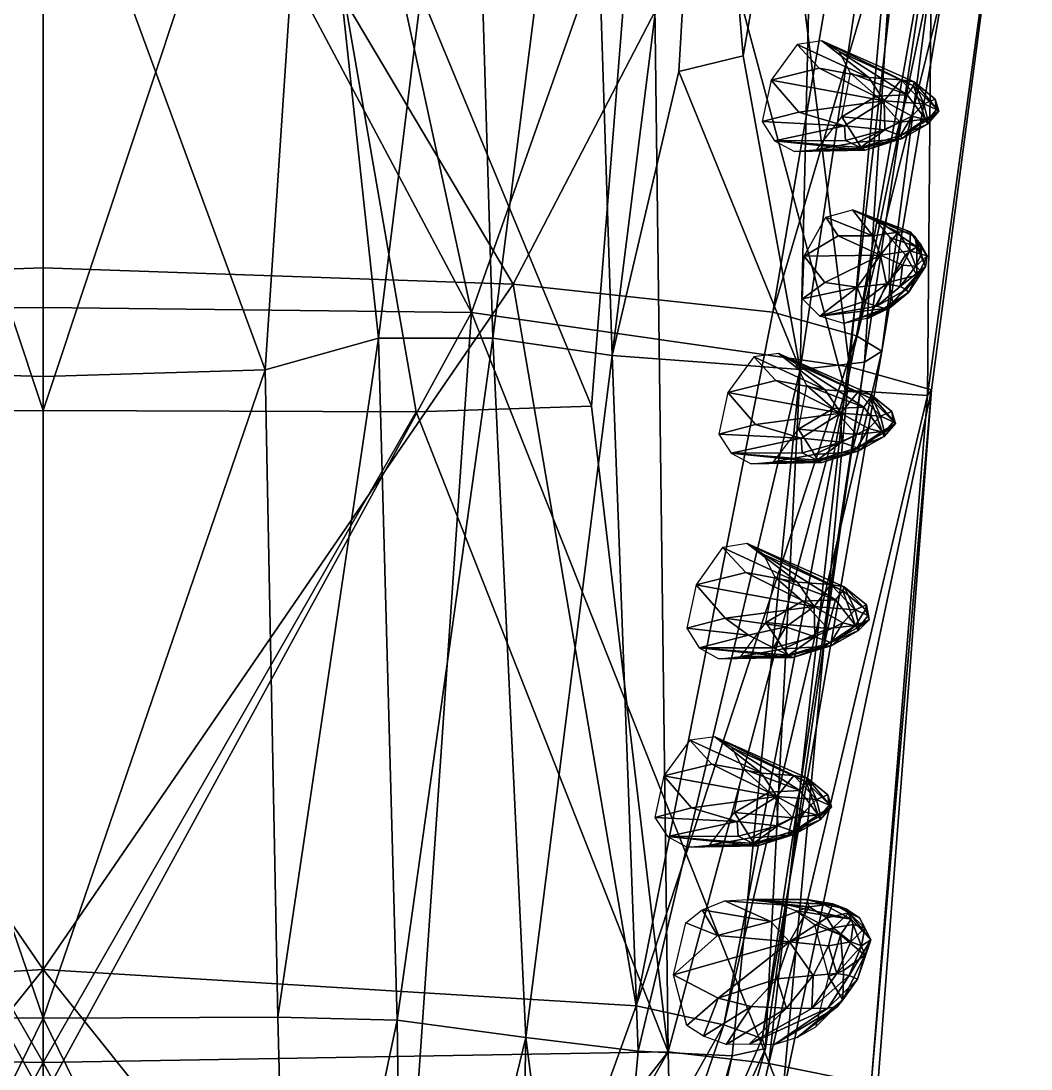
# Model space of a CAD drawing. Extents: x -0.72 to 0.72, y -1.47 to 3.21.
# Drawn here: x -0.0033 to 0.1465, y -1.2424 to -1.087 of the extents above; entities that cross this region are included whole.
import ezdxf

# ---------------------------------------------------------------- set-up
doc = ezdxf.new("R2010")
doc.units = 0
doc.layers.add('CROCODIL$LWO', color=1, linetype='CONTINUOUS')

msp = doc.modelspace()

# ---------------------------------------------------------------- linework, layer by layer
at = {"layer": 'CROCODIL$LWO'}
for points in [[(0, -1.00867, 0.25134), (-0.06968, -1.12602, 0.27139), (-0.12801, -1.01388, 0.2638)], [(0, -1.00867, 0.25134), (0, -1.12361, 0.27129), (-0.06968, -1.12602, 0.27139)], [(-0.06352, -1.13025, 0.44089), (0, -1.01075, 0.46043), (-0.0371, -1.00866, 0.45523)], [(0, -1.01075, 0.46043), (0.06352, -1.13025, 0.44089), (0.0371, -1.00866, 0.45523)], [(0.06968, -1.12602, 0.27139), (0, -1.00867, 0.25134), (0.12801, -1.01388, 0.2638)], [(0, -1.12361, 0.27129), (0, -1.00867, 0.25134), (0.06968, -1.12602, 0.27139)], [(0.0371, -1.00866, 0.45523), (0.06352, -1.13025, 0.44089), (0.10412, -1.01496, 0.42949)], [(0, -1.01075, 0.46043), (-0.06352, -1.13025, 0.44089), (0, -1.12948, 0.44866)], [(0.06352, -1.13025, 0.44089), (0, -1.01075, 0.46043), (0, -1.12948, 0.44866)], [(0.06968, -1.12602, 0.27139), (0.12801, -1.01388, 0.2638), (0.10816, -1.13019, 0.28354)], [(0.10816, -1.13019, 0.28354), (0.12801, -1.01388, 0.2638), (0.14101, -1.01899, 0.28316)], [(0.06352, -1.13025, 0.44089), (0.11954, -1.13827, 0.41637), (0.10412, -1.01496, 0.42949)], [(0.10412, -1.01496, 0.42949), (0.11954, -1.13827, 0.41637), (0.12991, -1.02143, 0.40855)], [(0.14101, -1.01899, 0.28316), (0.12057, -1.1337, 0.29907), (0.10816, -1.13019, 0.28354)], [(0.12057, -1.1337, 0.29907), (0.14101, -1.01899, 0.28316), (0.14344, -1.02324, 0.30431)], [(0.12991, -1.02143, 0.40855), (0.11954, -1.13827, 0.41637), (0.14646, -1.02959, 0.37266)], [(0.04974, -1.13403, 0.33354), (0.06336, -1.02364, 0.32912), (0.03953, -1.03967, 0.34429)], [(0.06336, -1.02364, 0.32912), (0.04974, -1.13403, 0.33354), (0.06665, -1.13405, 0.33635)], [(0.06665, -1.13405, 0.33635), (0.08072, -1.0235, 0.33048), (0.06336, -1.02364, 0.32912)], [(0.08072, -1.0235, 0.33048), (0.06665, -1.13405, 0.33635), (0.08436, -1.13659, 0.3437)], [(0.08436, -1.13659, 0.3437), (0.09825, -1.02615, 0.33736), (0.08072, -1.0235, 0.33048)], [(0.14344, -1.02324, 0.30431), (0.12435, -1.13597, 0.31657), (0.12057, -1.1337, 0.29907)], [(0.12435, -1.13597, 0.31657), (0.14344, -1.02324, 0.30431), (0.13867, -1.02651, 0.32362)], [(0.09825, -1.02615, 0.33736), (0.08436, -1.13659, 0.3437), (0.09422, -1.09453, 0.34421)], [(0.09422, -1.09453, 0.34421), (0.10377, -1.09219, 0.34726), (0.09825, -1.02615, 0.33736)], [(0.10377, -1.09219, 0.34726), (0.11479, -1.02842, 0.34302), (0.09825, -1.02615, 0.33736)], [(0.12175, -1.13759, 0.33263), (0.13867, -1.02651, 0.32362), (0.12887, -1.02859, 0.33889)], [(0.13867, -1.02651, 0.32362), (0.12175, -1.13759, 0.33263), (0.12435, -1.13597, 0.31657)], [(0.09005, -1.03414, 0.38007), (0.13212, -1.02862, 0.36566), (0.11891, -1.14176, 0.36922)], [(0.10377, -1.09219, 0.34726), (0.11223, -1.13868, 0.34643), (0.11479, -1.02842, 0.34302)], [(0.11223, -1.13868, 0.34643), (0.12887, -1.02859, 0.33889), (0.11479, -1.02842, 0.34302)], [(0.12887, -1.02859, 0.33889), (0.11223, -1.13868, 0.34643), (0.12175, -1.13759, 0.33263)], [(0.13112, -1.14253, 0.37274), (0.11891, -1.14176, 0.36922), (0.13212, -1.02862, 0.36566)], [(0.11954, -1.13827, 0.41637), (0.13172, -1.14168, 0.39264), (0.14646, -1.02959, 0.37266)], [(0.13212, -1.02862, 0.36566), (0.14646, -1.02959, 0.37266), (0.13112, -1.14253, 0.37274)], [(0.13172, -1.14168, 0.39264), (0.13112, -1.14253, 0.37274), (0.14646, -1.02959, 0.37266)], [(0, -1.03431, 0.38685), (0, -1.14474, 0.38925), (-0.03632, -1.03552, 0.38848)], [(0, -1.14474, 0.38925), (0, -1.03431, 0.38685), (0.03632, -1.03552, 0.38848)], [(0.09005, -1.03414, 0.38007), (0.08132, -1.14412, 0.38281), (0.03632, -1.03552, 0.38848)], [(0.09265, -1.23981, 0.37784), (0.08132, -1.14412, 0.38281), (0.09005, -1.03414, 0.38007)], [(0.11891, -1.14176, 0.36922), (0.09265, -1.23981, 0.37784), (0.09005, -1.03414, 0.38007)], [(-0.03632, -1.03552, 0.38848), (0, -1.14474, 0.38925), (-0.05532, -1.14495, 0.3887)], [(0, -1.14474, 0.38925), (0.03632, -1.03552, 0.38848), (0.05532, -1.14495, 0.3887)], [(0.08132, -1.14412, 0.38281), (0.05532, -1.14495, 0.3887), (0.03632, -1.03552, 0.38848)], [(-0.03953, -1.03967, 0.34429), (-0.03294, -1.13874, 0.33741), (0, -1.04915, 0.35537)], [(0.03294, -1.13874, 0.33741), (0.03953, -1.03967, 0.34429), (0, -1.04915, 0.35537)], [(0.03294, -1.13874, 0.33741), (0.04974, -1.13403, 0.33354), (0.03953, -1.03967, 0.34429)], [(-0.03294, -1.13874, 0.33741), (0, -1.13973, 0.33986), (0, -1.04915, 0.35537)], [(0, -1.13973, 0.33986), (0.03294, -1.13874, 0.33741), (0, -1.04915, 0.35537)], [(0.10794, -1.09577, 0.33309), (0.11504, -1.09403, 0.34077), (0.11178, -1.09048, 0.33157)], [(0.11178, -1.09048, 0.33157), (0.12239, -1.09541, 0.35157), (0.11546, -1.08997, 0.32925)], [(0.11504, -1.09403, 0.34077), (0.12239, -1.09541, 0.35157), (0.11178, -1.09048, 0.33157)], [(0.12239, -1.09541, 0.35157), (0.12719, -1.09575, 0.3563), (0.11546, -1.08997, 0.32925)], [(0.12719, -1.09575, 0.3563), (0.12912, -1.09606, 0.35691), (0.11546, -1.08997, 0.32925)], [(0.12903, -1.09664, 0.35339), (0.11801, -1.09156, 0.32727), (0.11546, -1.08997, 0.32925)], [(0.12912, -1.09606, 0.35691), (0.12903, -1.09664, 0.35339), (0.11546, -1.08997, 0.32925)], [(0.12808, -1.09797, 0.34842), (0.11967, -1.09476, 0.32555), (0.11801, -1.09156, 0.32727)], [(0.12903, -1.09664, 0.35339), (0.12808, -1.09797, 0.34842), (0.11801, -1.09156, 0.32727)], [(0.10377, -1.09219, 0.34726), (0.09422, -1.09453, 0.34421), (0.11223, -1.13868, 0.34643)], [(0.09422, -1.09453, 0.34421), (0.08436, -1.13659, 0.3437), (0.11223, -1.13868, 0.34643)], [(0.10794, -1.09577, 0.33309), (0.12467, -1.09886, 0.35943), (0.11504, -1.09403, 0.34077)], [(0.11504, -1.09403, 0.34077), (0.12467, -1.09886, 0.35943), (0.12239, -1.09541, 0.35157)], [(0.12354, -1.09817, 0.33537), (0.11841, -1.10124, 0.32525), (0.11967, -1.09476, 0.32555)], [(0.12808, -1.09797, 0.34842), (0.12354, -1.09817, 0.33537), (0.11967, -1.09476, 0.32555)], [(0.11205, -1.10054, 0.34134), (0.10794, -1.09577, 0.33309), (0.10659, -1.10193, 0.33281)], [(0.12467, -1.09886, 0.35943), (0.10794, -1.09577, 0.33309), (0.11205, -1.10054, 0.34134)], [(0.12239, -1.09541, 0.35157), (0.12467, -1.09886, 0.35943), (0.12719, -1.09575, 0.3563)], [(0.12467, -1.09886, 0.35943), (0.13055, -1.09929, 0.36654), (0.12719, -1.09575, 0.3563)], [(0.12719, -1.09575, 0.3563), (0.13055, -1.09929, 0.36654), (0.12912, -1.09606, 0.35691)], [(0.13082, -1.10157, 0.35798), (0.12808, -1.09797, 0.34842), (0.12903, -1.09664, 0.35339)], [(0.13279, -1.10039, 0.36546), (0.12903, -1.09664, 0.35339), (0.12912, -1.09606, 0.35691)], [(0.13279, -1.10039, 0.36546), (0.13082, -1.10157, 0.35798), (0.12903, -1.09664, 0.35339)], [(0.13055, -1.09929, 0.36654), (0.13223, -1.09861, 0.36593), (0.12912, -1.09606, 0.35691)], [(0.13223, -1.09861, 0.36593), (0.13279, -1.10039, 0.36546), (0.12912, -1.09606, 0.35691)], [(0.12701, -1.10203, 0.34667), (0.11841, -1.10124, 0.32525), (0.12354, -1.09817, 0.33537)], [(0.12701, -1.10203, 0.34667), (0.12354, -1.09817, 0.33537), (0.12808, -1.09797, 0.34842)], [(0.13082, -1.10157, 0.35798), (0.12701, -1.10203, 0.34667), (0.12808, -1.09797, 0.34842)], [(0.12467, -1.09886, 0.35943), (0.11205, -1.10054, 0.34134), (0.11879, -1.10255, 0.35144)], [(0.12467, -1.09886, 0.35943), (0.11879, -1.10255, 0.35144), (0.1248, -1.10317, 0.3592)], [(0.12877, -1.10114, 0.36488), (0.12467, -1.09886, 0.35943), (0.1248, -1.10317, 0.3592)], [(0.13055, -1.09929, 0.36654), (0.12467, -1.09886, 0.35943), (0.12877, -1.10114, 0.36488)], [(0.13055, -1.09929, 0.36654), (0.12877, -1.10114, 0.36488), (0.13115, -1.10173, 0.3669)], [(0.13055, -1.09929, 0.36654), (0.13244, -1.10013, 0.36794), (0.13223, -1.09861, 0.36593)], [(0.13244, -1.10013, 0.36794), (0.13055, -1.09929, 0.36654), (0.13115, -1.10173, 0.3669)], [(0.13244, -1.10013, 0.36794), (0.13279, -1.10039, 0.36546), (0.13223, -1.09861, 0.36593)], [(0.11879, -1.10255, 0.35144), (0.11205, -1.10054, 0.34134), (0.10659, -1.10193, 0.33281)], [(0.11841, -1.10124, 0.32525), (0.12077, -1.10498, 0.33656), (0.1147, -1.10608, 0.32668)], [(0.11841, -1.10124, 0.32525), (0.12701, -1.10203, 0.34667), (0.12077, -1.10498, 0.33656)], [(0.12877, -1.10114, 0.36488), (0.1248, -1.10317, 0.3592), (0.12711, -1.10398, 0.36087)], [(0.13115, -1.10173, 0.3669), (0.12877, -1.10114, 0.36488), (0.12711, -1.10398, 0.36087)], [(0.13082, -1.10157, 0.35798), (0.13279, -1.10039, 0.36546), (0.13109, -1.10229, 0.36381)], [(0.13109, -1.10229, 0.36381), (0.13279, -1.10039, 0.36546), (0.13115, -1.10173, 0.3669)], [(0.13279, -1.10039, 0.36546), (0.13244, -1.10013, 0.36794), (0.13115, -1.10173, 0.3669)], [(0.11879, -1.10255, 0.35144), (0.10659, -1.10193, 0.33281), (0.10844, -1.10479, 0.33106)], [(0.11896, -1.10473, 0.34978), (0.11879, -1.10255, 0.35144), (0.10844, -1.10479, 0.33106)], [(0.1248, -1.10317, 0.3592), (0.11879, -1.10255, 0.35144), (0.11896, -1.10473, 0.34978)], [(0.12077, -1.10498, 0.33656), (0.12701, -1.10203, 0.34667), (0.12633, -1.10457, 0.3514)], [(0.12701, -1.10203, 0.34667), (0.13082, -1.10157, 0.35798), (0.12633, -1.10457, 0.3514)], [(0.12633, -1.10457, 0.3514), (0.13082, -1.10157, 0.35798), (0.12735, -1.10443, 0.35797)], [(0.13109, -1.10229, 0.36381), (0.13115, -1.10173, 0.3669), (0.12711, -1.10398, 0.36087)], [(0.12735, -1.10443, 0.35797), (0.13109, -1.10229, 0.36381), (0.12711, -1.10398, 0.36087)], [(0.13082, -1.10157, 0.35798), (0.13109, -1.10229, 0.36381), (0.12735, -1.10443, 0.35797)], [(0.1248, -1.10317, 0.3592), (0.11896, -1.10473, 0.34978), (0.12116, -1.10579, 0.35082)], [(0.12711, -1.10398, 0.36087), (0.1248, -1.10317, 0.3592), (0.12116, -1.10579, 0.35082)], [(0.12735, -1.10443, 0.35797), (0.12711, -1.10398, 0.36087), (0.12116, -1.10579, 0.35082)], [(0.12185, -1.10617, 0.34828), (0.12735, -1.10443, 0.35797), (0.12116, -1.10579, 0.35082)], [(0.12633, -1.10457, 0.3514), (0.12735, -1.10443, 0.35797), (0.12185, -1.10617, 0.34828)], [(0.12116, -1.10579, 0.35082), (0.11896, -1.10473, 0.34978), (0.10844, -1.10479, 0.33106)], [(0.11139, -1.10636, 0.32882), (0.12185, -1.10617, 0.34828), (0.10844, -1.10479, 0.33106)], [(0.12185, -1.10617, 0.34828), (0.12116, -1.10579, 0.35082), (0.10844, -1.10479, 0.33106)], [(0.1147, -1.10608, 0.32668), (0.12138, -1.10594, 0.34257), (0.11139, -1.10636, 0.32882)], [(0.12138, -1.10594, 0.34257), (0.12185, -1.10617, 0.34828), (0.11139, -1.10636, 0.32882)], [(0.12077, -1.10498, 0.33656), (0.12138, -1.10594, 0.34257), (0.1147, -1.10608, 0.32668)], [(0.12077, -1.10498, 0.33656), (0.12633, -1.10457, 0.3514), (0.12138, -1.10594, 0.34257)], [(0.12138, -1.10594, 0.34257), (0.12633, -1.10457, 0.3514), (0.12185, -1.10617, 0.34828)], [(0.123, -1.11885, 0.35125), (0.11602, -1.11608, 0.37318), (0.11997, -1.11502, 0.37475)], [(0.12674, -1.11832, 0.34566), (0.123, -1.11885, 0.35125), (0.11997, -1.11502, 0.37475)], [(0.12854, -1.11829, 0.34466), (0.12674, -1.11832, 0.34566), (0.11997, -1.11502, 0.37475)], [(0.12308, -1.11619, 0.37611), (0.12925, -1.11894, 0.34811), (0.11997, -1.11502, 0.37475)], [(0.12925, -1.11894, 0.34811), (0.12854, -1.11829, 0.34466), (0.11997, -1.11502, 0.37475)], [(0.11786, -1.11888, 0.36334), (0.11284, -1.1219, 0.37218), (0.11602, -1.11608, 0.37318)], [(0.123, -1.11885, 0.35125), (0.11786, -1.11888, 0.36334), (0.11602, -1.11608, 0.37318)], [(0.12554, -1.11911, 0.3773), (0.12955, -1.12049, 0.35309), (0.12308, -1.11619, 0.37611)], [(0.12955, -1.12049, 0.35309), (0.12925, -1.11894, 0.34811), (0.12308, -1.11619, 0.37611)], [(0.12416, -1.12174, 0.34294), (0.123, -1.11885, 0.35125), (0.12674, -1.11832, 0.34566)], [(0.12848, -1.12108, 0.3348), (0.12416, -1.12174, 0.34294), (0.12674, -1.11832, 0.34566)], [(0.12848, -1.12108, 0.3348), (0.12674, -1.11832, 0.34566), (0.12854, -1.11829, 0.34466)], [(0.13012, -1.12015, 0.3351), (0.12848, -1.12108, 0.3348), (0.12854, -1.11829, 0.34466)], [(0.12925, -1.11894, 0.34811), (0.13104, -1.12182, 0.33536), (0.12854, -1.11829, 0.34466)], [(0.13104, -1.12182, 0.33536), (0.13012, -1.12015, 0.3351), (0.12854, -1.11829, 0.34466)], [(0.12416, -1.12174, 0.34294), (0.11284, -1.1219, 0.37218), (0.11786, -1.11888, 0.36334)], [(0.12416, -1.12174, 0.34294), (0.11786, -1.11888, 0.36334), (0.123, -1.11885, 0.35125)], [(0.1254, -1.12571, 0.37752), (0.12783, -1.12167, 0.36675), (0.12554, -1.11911, 0.3773)], [(0.12783, -1.12167, 0.36675), (0.12955, -1.12049, 0.35309), (0.12554, -1.11911, 0.3773)], [(0.12955, -1.12049, 0.35309), (0.13082, -1.12343, 0.34301), (0.12925, -1.11894, 0.34811)], [(0.13082, -1.12343, 0.34301), (0.13104, -1.12182, 0.33536), (0.12925, -1.11894, 0.34811)], [(0.12416, -1.12174, 0.34294), (0.12848, -1.12108, 0.3348), (0.12738, -1.12322, 0.33669)], [(0.12738, -1.12322, 0.33669), (0.12848, -1.12108, 0.3348), (0.12937, -1.12338, 0.33421)], [(0.12783, -1.12167, 0.36675), (0.12951, -1.1247, 0.35481), (0.12955, -1.12049, 0.35309)], [(0.13015, -1.12157, 0.33302), (0.12848, -1.12108, 0.3348), (0.13012, -1.12015, 0.3351)], [(0.12848, -1.12108, 0.3348), (0.13015, -1.12157, 0.33302), (0.12937, -1.12338, 0.33421)], [(0.13015, -1.12157, 0.33302), (0.13104, -1.12182, 0.33536), (0.12937, -1.12338, 0.33421)], [(0.12951, -1.1247, 0.35481), (0.13082, -1.12343, 0.34301), (0.12955, -1.12049, 0.35309)], [(0.13104, -1.12182, 0.33536), (0.13015, -1.12157, 0.33302), (0.13012, -1.12015, 0.3351)], [(0.11284, -1.1219, 0.37218), (0.11589, -1.12579, 0.36306), (0.11256, -1.12821, 0.37241)], [(0.11284, -1.1219, 0.37218), (0.12416, -1.12174, 0.34294), (0.11589, -1.12579, 0.36306)], [(0.11589, -1.12579, 0.36306), (0.12416, -1.12174, 0.34294), (0.12068, -1.12649, 0.35174)], [(0.12068, -1.12649, 0.35174), (0.12416, -1.12174, 0.34294), (0.12502, -1.12597, 0.34292)], [(0.12416, -1.12174, 0.34294), (0.12738, -1.12322, 0.33669), (0.12502, -1.12597, 0.34292)], [(0.1254, -1.12571, 0.37752), (0.12951, -1.1247, 0.35481), (0.12783, -1.12167, 0.36675)], [(0.13104, -1.12182, 0.33536), (0.13003, -1.12399, 0.33722), (0.12937, -1.12338, 0.33421)], [(0.13104, -1.12182, 0.33536), (0.13082, -1.12343, 0.34301), (0.13003, -1.12399, 0.33722)], [(0, -1.12361, 0.27129), (0, -1.22759, 0.2776), (-0.06968, -1.12602, 0.27139)], [(0, -1.22759, 0.2776), (0, -1.12361, 0.27129), (0.06968, -1.12602, 0.27139)], [(0.12502, -1.12597, 0.34292), (0.12738, -1.12322, 0.33669), (0.12704, -1.12636, 0.3408)], [(0.12738, -1.12322, 0.33669), (0.12937, -1.12338, 0.33421), (0.12704, -1.12636, 0.3408)], [(0.12937, -1.12338, 0.33421), (0.13003, -1.12399, 0.33722), (0.12704, -1.12636, 0.3408)], [(0.13003, -1.12399, 0.33722), (0.12793, -1.12682, 0.34356), (0.12704, -1.12636, 0.3408)], [(0.13082, -1.12343, 0.34301), (0.1283, -1.12724, 0.35019), (0.12793, -1.12682, 0.34356)], [(0.13003, -1.12399, 0.33722), (0.13082, -1.12343, 0.34301), (0.12793, -1.12682, 0.34356)], [(0.13082, -1.12343, 0.34301), (0.12951, -1.1247, 0.35481), (0.1283, -1.12724, 0.35019)], [(-0.06968, -1.12602, 0.27139), (0, -1.22759, 0.2776), (-0.08791, -1.233, 0.29529)], [(0, -1.22759, 0.2776), (0.06968, -1.12602, 0.27139), (0.08791, -1.233, 0.29529)], [(0.06968, -1.12602, 0.27139), (0.10816, -1.13019, 0.28354), (0.08791, -1.233, 0.29529)], [(0.11589, -1.12579, 0.36306), (0.12068, -1.12649, 0.35174), (0.11256, -1.12821, 0.37241)], [(0.12068, -1.12649, 0.35174), (0.12502, -1.12597, 0.34292), (0.12152, -1.12864, 0.35322)], [(0.12152, -1.12864, 0.35322), (0.12502, -1.12597, 0.34292), (0.1236, -1.12931, 0.35172)], [(0.12599, -1.12881, 0.36579), (0.1254, -1.12571, 0.37752), (0.12229, -1.13107, 0.37661)], [(0.12502, -1.12597, 0.34292), (0.12704, -1.12636, 0.3408), (0.1236, -1.12931, 0.35172)], [(0.12951, -1.1247, 0.35481), (0.1254, -1.12571, 0.37752), (0.12599, -1.12881, 0.36579)], [(0.12951, -1.1247, 0.35481), (0.12599, -1.12881, 0.36579), (0.1283, -1.12724, 0.35019)], [(0.11256, -1.12821, 0.37241), (0.12068, -1.12649, 0.35174), (0.11515, -1.13075, 0.37361)], [(0.12068, -1.12649, 0.35174), (0.12152, -1.12864, 0.35322), (0.11515, -1.13075, 0.37361)], [(0.12704, -1.12636, 0.3408), (0.12793, -1.12682, 0.34356), (0.1236, -1.12931, 0.35172)], [(0.12793, -1.12682, 0.34356), (0.12484, -1.12961, 0.35405), (0.1236, -1.12931, 0.35172)], [(0.12793, -1.12682, 0.34356), (0.1283, -1.12724, 0.35019), (0.12484, -1.12961, 0.35405)], [(0.1283, -1.12724, 0.35019), (0.12551, -1.12956, 0.35974), (0.12484, -1.12961, 0.35405)], [(0.1283, -1.12724, 0.35019), (0.12599, -1.12881, 0.36579), (0.12551, -1.12956, 0.35974)], [(0.12152, -1.12864, 0.35322), (0.1236, -1.12931, 0.35172), (0.11515, -1.13075, 0.37361)], [(0.1236, -1.12931, 0.35172), (0.12484, -1.12961, 0.35405), (0.11515, -1.13075, 0.37361)], [(0.12551, -1.12956, 0.35974), (0.12599, -1.12881, 0.36579), (0.12229, -1.13107, 0.37661)], [(0, -1.12948, 0.44866), (-0.06352, -1.13025, 0.44089), (0, -1.24661, 0.44535)], [(0, -1.24661, 0.44535), (-0.06352, -1.13025, 0.44089), (-0.05005, -1.32482, 0.43479)], [(0.06352, -1.13025, 0.44089), (0, -1.12948, 0.44866), (0, -1.24661, 0.44535)], [(0.06352, -1.13025, 0.44089), (0, -1.24661, 0.44535), (0.05005, -1.32482, 0.43479)], [(0.06352, -1.13025, 0.44089), (0.05005, -1.32482, 0.43479), (0.10963, -1.24649, 0.41811)], [(0.11954, -1.13827, 0.41637), (0.06352, -1.13025, 0.44089), (0.10963, -1.24649, 0.41811)], [(0.08791, -1.233, 0.29529), (0.10816, -1.13019, 0.28354), (0.12057, -1.1337, 0.29907)], [(0.12484, -1.12961, 0.35405), (0.1187, -1.13185, 0.37515), (0.11515, -1.13075, 0.37361)], [(0.12551, -1.12956, 0.35974), (0.12229, -1.13107, 0.37661), (0.1187, -1.13185, 0.37515)], [(0.12484, -1.12961, 0.35405), (0.12551, -1.12956, 0.35974), (0.1187, -1.13185, 0.37515)], [(0.12057, -1.1337, 0.29907), (0.10094, -1.23579, 0.31391), (0.08791, -1.233, 0.29529)], [(0.10094, -1.23579, 0.31391), (0.12057, -1.1337, 0.29907), (0.12435, -1.13597, 0.31657)], [(0.03479, -1.23465, 0.35155), (0.04974, -1.13403, 0.33354), (0.03294, -1.13874, 0.33741)], [(0.04974, -1.13403, 0.33354), (0.03479, -1.23465, 0.35155), (0.05248, -1.23514, 0.35366)], [(0.05248, -1.23514, 0.35366), (0.06665, -1.13405, 0.33635), (0.04974, -1.13403, 0.33354)], [(0.06665, -1.13405, 0.33635), (0.05248, -1.23514, 0.35366), (0.07157, -1.2377, 0.35874)], [(0.07157, -1.2377, 0.35874), (0.08436, -1.13659, 0.3437), (0.06665, -1.13405, 0.33635)], [(0.08436, -1.13659, 0.3437), (0.07157, -1.2377, 0.35874), (0.0882, -1.2397, 0.36165)], [(0.08436, -1.13659, 0.3437), (0.0882, -1.2397, 0.36165), (0.11223, -1.13868, 0.34643)], [(0.12435, -1.13597, 0.31657), (0.10661, -1.23785, 0.33221), (0.10094, -1.23579, 0.31391)], [(0.10151, -1.14207, 0.33716), (0.10861, -1.14033, 0.34485), (0.10536, -1.13678, 0.33564)], [(0.10536, -1.13678, 0.33564), (0.11596, -1.14171, 0.35564), (0.10904, -1.13628, 0.33332)], [(0.10861, -1.14033, 0.34485), (0.11596, -1.14171, 0.35564), (0.10536, -1.13678, 0.33564)], [(0.10661, -1.23785, 0.33221), (0.12435, -1.13597, 0.31657), (0.12175, -1.13759, 0.33263)], [(0.11596, -1.14171, 0.35564), (0.12076, -1.14205, 0.36038), (0.10904, -1.13628, 0.33332)], [(0.12076, -1.14205, 0.36038), (0.1227, -1.14236, 0.36099), (0.10904, -1.13628, 0.33332)], [(0.1226, -1.14294, 0.35746), (0.11159, -1.13786, 0.33134), (0.10904, -1.13628, 0.33332)], [(0.1227, -1.14236, 0.36099), (0.1226, -1.14294, 0.35746), (0.10904, -1.13628, 0.33332)], [(0.12175, -1.13759, 0.33263), (0.1071, -1.2393, 0.34651), (0.10661, -1.23785, 0.33221)], [(0.1071, -1.2393, 0.34651), (0.12175, -1.13759, 0.33263), (0.11223, -1.13868, 0.34643)], [(0.11954, -1.13827, 0.41637), (0.10963, -1.24649, 0.41811), (0.13172, -1.14168, 0.39264)], [(0.12165, -1.14427, 0.35249), (0.11324, -1.14106, 0.32963), (0.11159, -1.13786, 0.33134)], [(0.1226, -1.14294, 0.35746), (0.12165, -1.14427, 0.35249), (0.11159, -1.13786, 0.33134)], [(-0.03479, -1.23465, 0.35155), (0, -1.23483, 0.35245), (-0.03294, -1.13874, 0.33741)], [(-0.03294, -1.13874, 0.33741), (0, -1.23483, 0.35245), (0, -1.13973, 0.33986)], [(0, -1.23483, 0.35245), (0.03294, -1.13874, 0.33741), (0, -1.13973, 0.33986)], [(0, -1.23483, 0.35245), (0.03479, -1.23465, 0.35155), (0.03294, -1.13874, 0.33741)], [(0.0882, -1.2397, 0.36165), (0.10213, -1.24038, 0.35756), (0.11223, -1.13868, 0.34643)], [(0.11223, -1.13868, 0.34643), (0.10213, -1.24038, 0.35756), (0.1071, -1.2393, 0.34651)], [(0.09265, -1.23981, 0.37784), (0.11891, -1.14176, 0.36922), (0.10759, -1.24153, 0.37322)], [(0.10151, -1.14207, 0.33716), (0.11824, -1.14516, 0.3635), (0.10861, -1.14033, 0.34485)], [(0.11891, -1.14176, 0.36922), (0.13112, -1.14253, 0.37274), (0.10759, -1.24153, 0.37322)], [(0.10861, -1.14033, 0.34485), (0.11824, -1.14516, 0.3635), (0.11596, -1.14171, 0.35564)], [(0.10963, -1.24649, 0.41811), (0.12359, -1.24661, 0.39587), (0.13172, -1.14168, 0.39264)], [(0.11712, -1.14448, 0.33944), (0.11199, -1.14754, 0.32932), (0.11324, -1.14106, 0.32963)], [(0.12165, -1.14427, 0.35249), (0.11712, -1.14448, 0.33944), (0.11324, -1.14106, 0.32963)], [(0.11596, -1.14171, 0.35564), (0.11824, -1.14516, 0.3635), (0.12076, -1.14205, 0.36038)], [(0.12277, -1.24458, 0.37742), (0.13112, -1.14253, 0.37274), (0.13172, -1.14168, 0.39264)], [(0.13172, -1.14168, 0.39264), (0.12359, -1.24661, 0.39587), (0.12277, -1.24458, 0.37742)], [(0.10562, -1.14684, 0.34541), (0.10151, -1.14207, 0.33716), (0.10017, -1.14824, 0.33688)], [(0.11824, -1.14516, 0.3635), (0.10151, -1.14207, 0.33716), (0.10562, -1.14684, 0.34541)], [(0.13112, -1.14253, 0.37274), (0.12277, -1.24458, 0.37742), (0.10759, -1.24153, 0.37322)], [(0.11824, -1.14516, 0.3635), (0.12412, -1.14559, 0.37061), (0.12076, -1.14205, 0.36038)], [(0.12076, -1.14205, 0.36038), (0.12412, -1.14559, 0.37061), (0.1227, -1.14236, 0.36099)], [(0.12439, -1.14787, 0.36205), (0.12165, -1.14427, 0.35249), (0.1226, -1.14294, 0.35746)], [(0.12637, -1.1467, 0.36953), (0.1226, -1.14294, 0.35746), (0.1227, -1.14236, 0.36099)], [(0.12637, -1.1467, 0.36953), (0.12439, -1.14787, 0.36205), (0.1226, -1.14294, 0.35746)], [(0.12412, -1.14559, 0.37061), (0.1258, -1.14492, 0.37), (0.1227, -1.14236, 0.36099)], [(0.1258, -1.14492, 0.37), (0.12637, -1.1467, 0.36953), (0.1227, -1.14236, 0.36099)], [(0, -1.14474, 0.38925), (0, -1.24137, 0.39197), (-0.05532, -1.14495, 0.3887)], [(0, -1.24137, 0.39197), (0, -1.14474, 0.38925), (0.05532, -1.14495, 0.3887)], [(0.05532, -1.14495, 0.3887), (0.08132, -1.14412, 0.38281), (0.09265, -1.23981, 0.37784)], [(0.12058, -1.14833, 0.35074), (0.11199, -1.14754, 0.32932), (0.11712, -1.14448, 0.33944)], [(0.12058, -1.14833, 0.35074), (0.11712, -1.14448, 0.33944), (0.12165, -1.14427, 0.35249)], [(0.12439, -1.14787, 0.36205), (0.12058, -1.14833, 0.35074), (0.12165, -1.14427, 0.35249)], [(-0.05532, -1.14495, 0.3887), (0, -1.24137, 0.39197), (-0.09265, -1.23981, 0.37784)], [(0, -1.24137, 0.39197), (0.05532, -1.14495, 0.3887), (0.09265, -1.23981, 0.37784)], [(0.11824, -1.14516, 0.3635), (0.10562, -1.14684, 0.34541), (0.11236, -1.14885, 0.35551)], [(0.11824, -1.14516, 0.3635), (0.11236, -1.14885, 0.35551), (0.11837, -1.14947, 0.36327)], [(0.12234, -1.14744, 0.36895), (0.11824, -1.14516, 0.3635), (0.11837, -1.14947, 0.36327)], [(0.12412, -1.14559, 0.37061), (0.11824, -1.14516, 0.3635), (0.12234, -1.14744, 0.36895)], [(0.12412, -1.14559, 0.37061), (0.12234, -1.14744, 0.36895), (0.12472, -1.14803, 0.37097)], [(0.12412, -1.14559, 0.37061), (0.12601, -1.14643, 0.37201), (0.1258, -1.14492, 0.37)], [(0.12601, -1.14643, 0.37201), (0.12412, -1.14559, 0.37061), (0.12472, -1.14803, 0.37097)], [(0.12637, -1.1467, 0.36953), (0.12601, -1.14643, 0.37201), (0.12472, -1.14803, 0.37097)], [(0.12601, -1.14643, 0.37201), (0.12637, -1.1467, 0.36953), (0.1258, -1.14492, 0.37)], [(0.11236, -1.14885, 0.35551), (0.10562, -1.14684, 0.34541), (0.10017, -1.14824, 0.33688)], [(0.11199, -1.14754, 0.32932), (0.11435, -1.15128, 0.34064), (0.10827, -1.15238, 0.33075)], [(0.11199, -1.14754, 0.32932), (0.12058, -1.14833, 0.35074), (0.11435, -1.15128, 0.34064)], [(0.12234, -1.14744, 0.36895), (0.11837, -1.14947, 0.36327), (0.12069, -1.15028, 0.36494)], [(0.12058, -1.14833, 0.35074), (0.12439, -1.14787, 0.36205), (0.11991, -1.15087, 0.35548)], [(0.11991, -1.15087, 0.35548), (0.12439, -1.14787, 0.36205), (0.12093, -1.15073, 0.36204)], [(0.12472, -1.14803, 0.37097), (0.12234, -1.14744, 0.36895), (0.12069, -1.15028, 0.36494)], [(0.12439, -1.14787, 0.36205), (0.12466, -1.14859, 0.36788), (0.12093, -1.15073, 0.36204)], [(0.12439, -1.14787, 0.36205), (0.12637, -1.1467, 0.36953), (0.12466, -1.14859, 0.36788)], [(0.12466, -1.14859, 0.36788), (0.12637, -1.1467, 0.36953), (0.12472, -1.14803, 0.37097)], [(0.11236, -1.14885, 0.35551), (0.10017, -1.14824, 0.33688), (0.10201, -1.15109, 0.33513)], [(0.11253, -1.15103, 0.35385), (0.11236, -1.14885, 0.35551), (0.10201, -1.15109, 0.33513)], [(0.11837, -1.14947, 0.36327), (0.11236, -1.14885, 0.35551), (0.11253, -1.15103, 0.35385)], [(0.11837, -1.14947, 0.36327), (0.11253, -1.15103, 0.35385), (0.11473, -1.15209, 0.35489)], [(0.11435, -1.15128, 0.34064), (0.12058, -1.14833, 0.35074), (0.11991, -1.15087, 0.35548)], [(0.12069, -1.15028, 0.36494), (0.11837, -1.14947, 0.36327), (0.11473, -1.15209, 0.35489)], [(0.12466, -1.14859, 0.36788), (0.12472, -1.14803, 0.37097), (0.12069, -1.15028, 0.36494)], [(0.12093, -1.15073, 0.36204), (0.12466, -1.14859, 0.36788), (0.12069, -1.15028, 0.36494)], [(0.11473, -1.15209, 0.35489), (0.11253, -1.15103, 0.35385), (0.10201, -1.15109, 0.33513)], [(0.10496, -1.15266, 0.3329), (0.11542, -1.15247, 0.35235), (0.10201, -1.15109, 0.33513)], [(0.11542, -1.15247, 0.35235), (0.11473, -1.15209, 0.35489), (0.10201, -1.15109, 0.33513)], [(0.11435, -1.15128, 0.34064), (0.11991, -1.15087, 0.35548), (0.11495, -1.15224, 0.34664)], [(0.12093, -1.15073, 0.36204), (0.12069, -1.15028, 0.36494), (0.11473, -1.15209, 0.35489)], [(0.11542, -1.15247, 0.35235), (0.12093, -1.15073, 0.36204), (0.11473, -1.15209, 0.35489)], [(0.11495, -1.15224, 0.34664), (0.11991, -1.15087, 0.35548), (0.11542, -1.15247, 0.35235)], [(0.11991, -1.15087, 0.35548), (0.12093, -1.15073, 0.36204), (0.11542, -1.15247, 0.35235)], [(0.10827, -1.15238, 0.33075), (0.11495, -1.15224, 0.34664), (0.10496, -1.15266, 0.3329)], [(0.11495, -1.15224, 0.34664), (0.11542, -1.15247, 0.35235), (0.10496, -1.15266, 0.3329)], [(0.11435, -1.15128, 0.34064), (0.11495, -1.15224, 0.34664), (0.10827, -1.15238, 0.33075)], [(0.09683, -1.17057, 0.33693), (0.10416, -1.16876, 0.34548), (0.10071, -1.16504, 0.33533)], [(0.10071, -1.16504, 0.33533), (0.11182, -1.17021, 0.35747), (0.10435, -1.16449, 0.33288)], [(0.10416, -1.16876, 0.34548), (0.11182, -1.17021, 0.35747), (0.10071, -1.16504, 0.33533)], [(0.11182, -1.17021, 0.35747), (0.11677, -1.17056, 0.36277), (0.10435, -1.16449, 0.33288)], [(0.11677, -1.17056, 0.36277), (0.11874, -1.17088, 0.36349), (0.10435, -1.16449, 0.33288)], [(0.11854, -1.17146, 0.3596), (0.10686, -1.16611, 0.33078), (0.10435, -1.16449, 0.33288)], [(0.11874, -1.17088, 0.36349), (0.11854, -1.17146, 0.3596), (0.10435, -1.16449, 0.33288)], [(0.11747, -1.17282, 0.35416), (0.10847, -1.16942, 0.32897), (0.10686, -1.16611, 0.33078)], [(0.11854, -1.17146, 0.3596), (0.11747, -1.17282, 0.35416), (0.10686, -1.16611, 0.33078)], [(0.09683, -1.17057, 0.33693), (0.11431, -1.17382, 0.36617), (0.10416, -1.16876, 0.34548)], [(0.10416, -1.16876, 0.34548), (0.11431, -1.17382, 0.36617), (0.11182, -1.17021, 0.35747)], [(0.11259, -1.173, 0.33981), (0.10716, -1.17616, 0.32864), (0.10847, -1.16942, 0.32897)], [(0.11747, -1.17282, 0.35416), (0.11259, -1.173, 0.33981), (0.10847, -1.16942, 0.32897)], [(0.10113, -1.17554, 0.34605), (0.09683, -1.17057, 0.33693), (0.09544, -1.17699, 0.33662)], [(0.11431, -1.17382, 0.36617), (0.09683, -1.17057, 0.33693), (0.10113, -1.17554, 0.34605)], [(0.11182, -1.17021, 0.35747), (0.11431, -1.17382, 0.36617), (0.11677, -1.17056, 0.36277)], [(0.11431, -1.17382, 0.36617), (0.12039, -1.17428, 0.37407), (0.11677, -1.17056, 0.36277)], [(0.11677, -1.17056, 0.36277), (0.12039, -1.17428, 0.37407), (0.11874, -1.17088, 0.36349)], [(0.1219, -1.17427, 0.37015), (0.11854, -1.17146, 0.3596), (0.11874, -1.17088, 0.36349)], [(0.12039, -1.17428, 0.37407), (0.12207, -1.17357, 0.37344), (0.11874, -1.17088, 0.36349)], [(0.12207, -1.17357, 0.37344), (0.1219, -1.17427, 0.37015), (0.11874, -1.17088, 0.36349)], [(0.11633, -1.17704, 0.35227), (0.11259, -1.173, 0.33981), (0.11747, -1.17282, 0.35416)], [(0.12044, -1.1766, 0.36473), (0.11633, -1.17704, 0.35227), (0.11747, -1.17282, 0.35416)], [(0.12044, -1.1766, 0.36473), (0.11747, -1.17282, 0.35416), (0.11854, -1.17146, 0.3596)], [(0.1219, -1.17427, 0.37015), (0.12044, -1.1766, 0.36473), (0.11854, -1.17146, 0.3596)], [(0.11431, -1.17382, 0.36617), (0.10113, -1.17554, 0.34605), (0.11013, -1.17683, 0.36041)], [(0.11633, -1.17704, 0.35227), (0.10716, -1.17616, 0.32864), (0.11259, -1.173, 0.33981)], [(0.11431, -1.17382, 0.36617), (0.11013, -1.17683, 0.36041), (0.1144, -1.1783, 0.36592)], [(0.11854, -1.1762, 0.37222), (0.11431, -1.17382, 0.36617), (0.1144, -1.1783, 0.36592)], [(0.12039, -1.17428, 0.37407), (0.11431, -1.17382, 0.36617), (0.11854, -1.1762, 0.37222)], [(0.12039, -1.17428, 0.37407), (0.11854, -1.1762, 0.37222), (0.12099, -1.17681, 0.37449)], [(0.12039, -1.17428, 0.37407), (0.12232, -1.17515, 0.37565), (0.12207, -1.17357, 0.37344)], [(0.12232, -1.17515, 0.37565), (0.12039, -1.17428, 0.37407), (0.12099, -1.17681, 0.37449)], [(0.12244, -1.17576, 0.373), (0.12044, -1.1766, 0.36473), (0.1219, -1.17427, 0.37015)], [(0.12244, -1.17576, 0.373), (0.1219, -1.17427, 0.37015), (0.12207, -1.17357, 0.37344)], [(0.12232, -1.17515, 0.37565), (0.12244, -1.17576, 0.373), (0.12207, -1.17357, 0.37344)], [(0.10457, -1.17804, 0.35105), (0.10113, -1.17554, 0.34605), (0.09544, -1.17699, 0.33662)], [(0.11013, -1.17683, 0.36041), (0.10113, -1.17554, 0.34605), (0.10457, -1.17804, 0.35105)], [(0.12044, -1.1766, 0.36473), (0.12244, -1.17576, 0.373), (0.12086, -1.17738, 0.37111)], [(0.12086, -1.17738, 0.37111), (0.12244, -1.17576, 0.373), (0.12099, -1.17681, 0.37449)], [(0.12244, -1.17576, 0.373), (0.12232, -1.17515, 0.37565), (0.12099, -1.17681, 0.37449)], [(0.10457, -1.17804, 0.35105), (0.09544, -1.17699, 0.33662), (0.09725, -1.17994, 0.33476)], [(0.10716, -1.17616, 0.32864), (0.10978, -1.18009, 0.34107), (0.10342, -1.18122, 0.33014)], [(0.11013, -1.17683, 0.36041), (0.10457, -1.17804, 0.35105), (0.10828, -1.17991, 0.35549)], [(0.10716, -1.17616, 0.32864), (0.11633, -1.17704, 0.35227), (0.10978, -1.18009, 0.34107)], [(0.1144, -1.1783, 0.36592), (0.11013, -1.17683, 0.36041), (0.10828, -1.17991, 0.35549)], [(0.10978, -1.18009, 0.34107), (0.11633, -1.17704, 0.35227), (0.11575, -1.17971, 0.35744)], [(0.11854, -1.1762, 0.37222), (0.1144, -1.1783, 0.36592), (0.11677, -1.17914, 0.36781)], [(0.11633, -1.17704, 0.35227), (0.12044, -1.1766, 0.36473), (0.11575, -1.17971, 0.35744)], [(0.11575, -1.17971, 0.35744), (0.12044, -1.1766, 0.36473), (0.11694, -1.17959, 0.36465)], [(0.12099, -1.17681, 0.37449), (0.11854, -1.1762, 0.37222), (0.11677, -1.17914, 0.36781)], [(0.12086, -1.17738, 0.37111), (0.12099, -1.17681, 0.37449), (0.11677, -1.17914, 0.36781)], [(0.11694, -1.17959, 0.36465), (0.12086, -1.17738, 0.37111), (0.11677, -1.17914, 0.36781)], [(0.12044, -1.1766, 0.36473), (0.12086, -1.17738, 0.37111), (0.11694, -1.17959, 0.36465)], [(0.10828, -1.17991, 0.35549), (0.10457, -1.17804, 0.35105), (0.09725, -1.17994, 0.33476)], [(0.1144, -1.1783, 0.36592), (0.10828, -1.17991, 0.35549), (0.11052, -1.18101, 0.35668)], [(0.11677, -1.17914, 0.36781), (0.1144, -1.1783, 0.36592), (0.11052, -1.18101, 0.35668)], [(0.11052, -1.18101, 0.35668), (0.10828, -1.17991, 0.35549), (0.09725, -1.17994, 0.33476)], [(0.10015, -1.18154, 0.3324), (0.11115, -1.18138, 0.35392), (0.09725, -1.17994, 0.33476)], [(0.11115, -1.18138, 0.35392), (0.11052, -1.18101, 0.35668), (0.09725, -1.17994, 0.33476)], [(0.10978, -1.18009, 0.34107), (0.11054, -1.18112, 0.34767), (0.10342, -1.18122, 0.33014)], [(0.10978, -1.18009, 0.34107), (0.11575, -1.17971, 0.35744), (0.11054, -1.18112, 0.34767)], [(0.11694, -1.17959, 0.36465), (0.11677, -1.17914, 0.36781), (0.11052, -1.18101, 0.35668)], [(0.11115, -1.18138, 0.35392), (0.11694, -1.17959, 0.36465), (0.11052, -1.18101, 0.35668)], [(0.11054, -1.18112, 0.34767), (0.11575, -1.17971, 0.35744), (0.11115, -1.18138, 0.35392)], [(0.11575, -1.17971, 0.35744), (0.11694, -1.17959, 0.36465), (0.11115, -1.18138, 0.35392)], [(0.10342, -1.18122, 0.33014), (0.11054, -1.18112, 0.34767), (0.10015, -1.18154, 0.3324)], [(0.11054, -1.18112, 0.34767), (0.11115, -1.18138, 0.35392), (0.10015, -1.18154, 0.3324)], [(0.09204, -1.19889, 0.33616), (0.09914, -1.19715, 0.34385), (0.09588, -1.1936, 0.33464)], [(0.09588, -1.1936, 0.33464), (0.10649, -1.19853, 0.35465), (0.09956, -1.1931, 0.33232)], [(0.09914, -1.19715, 0.34385), (0.10649, -1.19853, 0.35465), (0.09588, -1.1936, 0.33464)], [(0.10649, -1.19853, 0.35465), (0.11129, -1.19887, 0.35938), (0.09956, -1.1931, 0.33232)], [(0.11129, -1.19887, 0.35938), (0.11322, -1.19918, 0.35999), (0.09956, -1.1931, 0.33232)], [(0.11312, -1.19977, 0.35646), (0.10211, -1.19468, 0.33034), (0.09956, -1.1931, 0.33232)], [(0.11322, -1.19918, 0.35999), (0.11312, -1.19977, 0.35646), (0.09956, -1.1931, 0.33232)], [(0.11218, -1.20109, 0.35149), (0.10377, -1.19788, 0.32863), (0.10211, -1.19468, 0.33034)], [(0.11312, -1.19977, 0.35646), (0.11218, -1.20109, 0.35149), (0.10211, -1.19468, 0.33034)], [(0.09204, -1.19889, 0.33616), (0.10877, -1.20198, 0.36251), (0.09914, -1.19715, 0.34385)], [(0.09914, -1.19715, 0.34385), (0.10877, -1.20198, 0.36251), (0.10649, -1.19853, 0.35465)], [(0.09614, -1.20366, 0.34441), (0.09204, -1.19889, 0.33616), (0.09069, -1.20506, 0.33588)], [(0.10877, -1.20198, 0.36251), (0.09204, -1.19889, 0.33616), (0.09614, -1.20366, 0.34441)], [(0.10764, -1.2013, 0.33845), (0.10251, -1.20436, 0.32832), (0.10377, -1.19788, 0.32863)], [(0.11218, -1.20109, 0.35149), (0.10764, -1.2013, 0.33845), (0.10377, -1.19788, 0.32863)], [(0.10649, -1.19853, 0.35465), (0.10877, -1.20198, 0.36251), (0.11129, -1.19887, 0.35938)], [(0.10877, -1.20198, 0.36251), (0.11465, -1.20241, 0.36962), (0.11129, -1.19887, 0.35938)], [(0.11129, -1.19887, 0.35938), (0.11465, -1.20241, 0.36962), (0.11322, -1.19918, 0.35999)], [(0.11689, -1.20352, 0.36853), (0.11312, -1.19977, 0.35646), (0.11322, -1.19918, 0.35999)], [(0.11465, -1.20241, 0.36962), (0.11633, -1.20174, 0.369), (0.11322, -1.19918, 0.35999)], [(0.11633, -1.20174, 0.369), (0.11689, -1.20352, 0.36853), (0.11322, -1.19918, 0.35999)], [(0.11492, -1.20469, 0.36106), (0.11218, -1.20109, 0.35149), (0.11312, -1.19977, 0.35646)], [(0.11689, -1.20352, 0.36853), (0.11492, -1.20469, 0.36106), (0.11312, -1.19977, 0.35646)], [(0.10877, -1.20198, 0.36251), (0.09614, -1.20366, 0.34441), (0.10288, -1.20567, 0.35451)], [(0.11111, -1.20515, 0.34975), (0.10251, -1.20436, 0.32832), (0.10764, -1.2013, 0.33845)], [(0.10877, -1.20198, 0.36251), (0.10288, -1.20567, 0.35451), (0.1089, -1.20629, 0.36227)], [(0.11111, -1.20515, 0.34975), (0.10764, -1.2013, 0.33845), (0.11218, -1.20109, 0.35149)], [(0.11286, -1.20426, 0.36795), (0.10877, -1.20198, 0.36251), (0.1089, -1.20629, 0.36227)], [(0.11465, -1.20241, 0.36962), (0.10877, -1.20198, 0.36251), (0.11286, -1.20426, 0.36795)], [(0.11492, -1.20469, 0.36106), (0.11111, -1.20515, 0.34975), (0.11218, -1.20109, 0.35149)], [(0.11465, -1.20241, 0.36962), (0.11653, -1.20325, 0.37101), (0.11633, -1.20174, 0.369)], [(0.11653, -1.20325, 0.37101), (0.11689, -1.20352, 0.36853), (0.11633, -1.20174, 0.369)], [(0.10288, -1.20567, 0.35451), (0.09614, -1.20366, 0.34441), (0.09069, -1.20506, 0.33588)], [(0.11465, -1.20241, 0.36962), (0.11286, -1.20426, 0.36795), (0.11525, -1.20485, 0.36997)], [(0.11653, -1.20325, 0.37101), (0.11465, -1.20241, 0.36962), (0.11525, -1.20485, 0.36997)], [(0.11492, -1.20469, 0.36106), (0.11689, -1.20352, 0.36853), (0.11519, -1.20541, 0.36688)], [(0.11519, -1.20541, 0.36688), (0.11689, -1.20352, 0.36853), (0.11525, -1.20485, 0.36997)], [(0.11689, -1.20352, 0.36853), (0.11653, -1.20325, 0.37101), (0.11525, -1.20485, 0.36997)], [(0.10288, -1.20567, 0.35451), (0.09069, -1.20506, 0.33588), (0.09254, -1.20791, 0.33414)], [(0.10251, -1.20436, 0.32832), (0.10487, -1.2081, 0.33964), (0.09879, -1.2092, 0.32976)], [(0.10251, -1.20436, 0.32832), (0.11111, -1.20515, 0.34975), (0.10487, -1.2081, 0.33964)], [(0.10487, -1.2081, 0.33964), (0.11111, -1.20515, 0.34975), (0.11043, -1.20769, 0.35448)], [(0.11286, -1.20426, 0.36795), (0.1089, -1.20629, 0.36227), (0.11121, -1.2071, 0.36394)], [(0.11111, -1.20515, 0.34975), (0.11492, -1.20469, 0.36106), (0.11043, -1.20769, 0.35448)], [(0.11043, -1.20769, 0.35448), (0.11492, -1.20469, 0.36106), (0.11145, -1.20755, 0.36104)], [(0.11525, -1.20485, 0.36997), (0.11286, -1.20426, 0.36795), (0.11121, -1.2071, 0.36394)], [(0.11519, -1.20541, 0.36688), (0.11525, -1.20485, 0.36997), (0.11121, -1.2071, 0.36394)], [(0.11145, -1.20755, 0.36104), (0.11519, -1.20541, 0.36688), (0.11121, -1.2071, 0.36394)], [(0.11492, -1.20469, 0.36106), (0.11519, -1.20541, 0.36688), (0.11145, -1.20755, 0.36104)], [(0.10305, -1.20785, 0.35285), (0.10288, -1.20567, 0.35451), (0.09254, -1.20791, 0.33414)], [(0.1089, -1.20629, 0.36227), (0.10288, -1.20567, 0.35451), (0.10305, -1.20785, 0.35285)], [(0.1089, -1.20629, 0.36227), (0.10305, -1.20785, 0.35285), (0.10526, -1.20891, 0.35389)], [(0.11121, -1.2071, 0.36394), (0.1089, -1.20629, 0.36227), (0.10526, -1.20891, 0.35389)], [(0.10526, -1.20891, 0.35389), (0.10305, -1.20785, 0.35285), (0.09254, -1.20791, 0.33414)], [(0.09548, -1.20948, 0.3319), (0.10594, -1.20929, 0.35135), (0.09254, -1.20791, 0.33414)], [(0.10594, -1.20929, 0.35135), (0.10526, -1.20891, 0.35389), (0.09254, -1.20791, 0.33414)], [(0.10487, -1.2081, 0.33964), (0.10548, -1.20906, 0.34564), (0.09879, -1.2092, 0.32976)], [(0.10487, -1.2081, 0.33964), (0.11043, -1.20769, 0.35448), (0.10548, -1.20906, 0.34564)], [(0.11145, -1.20755, 0.36104), (0.11121, -1.2071, 0.36394), (0.10526, -1.20891, 0.35389)], [(0.10594, -1.20929, 0.35135), (0.11145, -1.20755, 0.36104), (0.10526, -1.20891, 0.35389)], [(0.10548, -1.20906, 0.34564), (0.11043, -1.20769, 0.35448), (0.10594, -1.20929, 0.35135)], [(0.11043, -1.20769, 0.35448), (0.11145, -1.20755, 0.36104), (0.10594, -1.20929, 0.35135)], [(0.09879, -1.2092, 0.32976), (0.10548, -1.20906, 0.34564), (0.09548, -1.20948, 0.3319)], [(0.10548, -1.20906, 0.34564), (0.10594, -1.20929, 0.35135), (0.09548, -1.20948, 0.3319)], [(0.10789, -1.22048, 0.35436), (0.09771, -1.21876, 0.38142), (0.10105, -1.21743, 0.38243)], [(0.11359, -1.21834, 0.34756), (0.10105, -1.21743, 0.38243), (0.10447, -1.21723, 0.3834)], [(0.11359, -1.21834, 0.34756), (0.10789, -1.22048, 0.35436), (0.10105, -1.21743, 0.38243)], [(0.11321, -1.21724, 0.35776), (0.11359, -1.21834, 0.34756), (0.10447, -1.21723, 0.3834)], [(0.1081, -1.21752, 0.38439), (0.11564, -1.21793, 0.36032), (0.10447, -1.21723, 0.3834)], [(0.11564, -1.21793, 0.36032), (0.11321, -1.21724, 0.35776), (0.10447, -1.21723, 0.3834)], [(0.11162, -1.21893, 0.3853), (0.11979, -1.22017, 0.3565), (0.1081, -1.21752, 0.38439)], [(0.11979, -1.22017, 0.3565), (0.11564, -1.21793, 0.36032), (0.1081, -1.21752, 0.38439)], [(0.11707, -1.21786, 0.34425), (0.11359, -1.21834, 0.34756), (0.11321, -1.21724, 0.35776)], [(0.11564, -1.21793, 0.36032), (0.11899, -1.21861, 0.34737), (0.11321, -1.21724, 0.35776)], [(0.11899, -1.21861, 0.34737), (0.11707, -1.21786, 0.34425), (0.11321, -1.21724, 0.35776)], [(0.1162, -1.21995, 0.33807), (0.11359, -1.21834, 0.34756), (0.11707, -1.21786, 0.34425)], [(0.11945, -1.21919, 0.33519), (0.1162, -1.21995, 0.33807), (0.11707, -1.21786, 0.34425)], [(0.11899, -1.21861, 0.34737), (0.12105, -1.21995, 0.33871), (0.11707, -1.21786, 0.34425)], [(0.12105, -1.21995, 0.33871), (0.11945, -1.21919, 0.33519), (0.11707, -1.21786, 0.34425)], [(0.09999, -1.22259, 0.3689), (0.09528, -1.2207, 0.38064), (0.09771, -1.21876, 0.38142)], [(0.10789, -1.22048, 0.35436), (0.09999, -1.22259, 0.3689), (0.09771, -1.21876, 0.38142)], [(0.11063, -1.22353, 0.3447), (0.10789, -1.22048, 0.35436), (0.11359, -1.21834, 0.34756)], [(0.1162, -1.21995, 0.33807), (0.11063, -1.22353, 0.3447), (0.11359, -1.21834, 0.34756)], [(0.11434, -1.22093, 0.38594), (0.11822, -1.22249, 0.37311), (0.11162, -1.21893, 0.3853)], [(0.11822, -1.22249, 0.37311), (0.11979, -1.22017, 0.3565), (0.11162, -1.21893, 0.3853)], [(0.11979, -1.22017, 0.3565), (0.11899, -1.21861, 0.34737), (0.11564, -1.21793, 0.36032)], [(0.11712, -1.22145, 0.33486), (0.1162, -1.21995, 0.33807), (0.11945, -1.21919, 0.33519)], [(0.12008, -1.22092, 0.33269), (0.11712, -1.22145, 0.33486), (0.11945, -1.21919, 0.33519)], [(0.11979, -1.22017, 0.3565), (0.1227, -1.22319, 0.34469), (0.11899, -1.21861, 0.34737)], [(0.1227, -1.22319, 0.34469), (0.12105, -1.21995, 0.33871), (0.11899, -1.21861, 0.34737)], [(0.12105, -1.21995, 0.33871), (0.1218, -1.22145, 0.33546), (0.11945, -1.21919, 0.33519)], [(0.1218, -1.22145, 0.33546), (0.12008, -1.22092, 0.33269), (0.11945, -1.21919, 0.33519)], [(0.09999, -1.22259, 0.3689), (0.09344, -1.22838, 0.37969), (0.09528, -1.2207, 0.38064)], [(0.11063, -1.22353, 0.3447), (0.09999, -1.22259, 0.3689), (0.10789, -1.22048, 0.35436)], [(0.11712, -1.22145, 0.33486), (0.11063, -1.22353, 0.3447), (0.1162, -1.21995, 0.33807)], [(0.11641, -1.22862, 0.38609), (0.11822, -1.22249, 0.37311), (0.11434, -1.22093, 0.38594)], [(0.11712, -1.22145, 0.33486), (0.12008, -1.22092, 0.33269), (0.11972, -1.2235, 0.33412)], [(0.11822, -1.22249, 0.37311), (0.1218, -1.22548, 0.35885), (0.11979, -1.22017, 0.3565)], [(0.12008, -1.22092, 0.33269), (0.1218, -1.22145, 0.33546), (0.11972, -1.2235, 0.33412)], [(0.1218, -1.22548, 0.35885), (0.1227, -1.22319, 0.34469), (0.11979, -1.22017, 0.3565)], [(0.1227, -1.22319, 0.34469), (0.1218, -1.22145, 0.33546), (0.12105, -1.21995, 0.33871)], [(0.11063, -1.22353, 0.3447), (0.11712, -1.22145, 0.33486), (0.11645, -1.22408, 0.3371)], [(0.11641, -1.22862, 0.38609), (0.11868, -1.22776, 0.37745), (0.11822, -1.22249, 0.37311)], [(0.11645, -1.22408, 0.3371), (0.11712, -1.22145, 0.33486), (0.11972, -1.2235, 0.33412)], [(0.11868, -1.22776, 0.37745), (0.1218, -1.22548, 0.35885), (0.11822, -1.22249, 0.37311)], [(0.1218, -1.22145, 0.33546), (0.1213, -1.22408, 0.33774), (0.11972, -1.2235, 0.33412)], [(0.1218, -1.22145, 0.33546), (0.1227, -1.22319, 0.34469), (0.1213, -1.22408, 0.33774)], [(0.11063, -1.22353, 0.3447), (0.09344, -1.22838, 0.37969), (0.09999, -1.22259, 0.3689)], [(0.09344, -1.22838, 0.37969), (0.11063, -1.22353, 0.3447), (0.10009, -1.23188, 0.36837)], [(0.10009, -1.23188, 0.36837), (0.11063, -1.22353, 0.3447), (0.10879, -1.22901, 0.35145)], [(0.10879, -1.22901, 0.35145), (0.11063, -1.22353, 0.3447), (0.11418, -1.22851, 0.34458)], [(0.11063, -1.22353, 0.3447), (0.11645, -1.22408, 0.3371), (0.11418, -1.22851, 0.34458)], [(0.11418, -1.22851, 0.34458), (0.11645, -1.22408, 0.3371), (0.11765, -1.22822, 0.34203)], [(0.11645, -1.22408, 0.3371), (0.11972, -1.2235, 0.33412), (0.11765, -1.22822, 0.34203)], [(0.11972, -1.2235, 0.33412), (0.1213, -1.22408, 0.33774), (0.11765, -1.22822, 0.34203)], [(0.1213, -1.22408, 0.33774), (0.11952, -1.22852, 0.34535), (0.11765, -1.22822, 0.34203)], [(0.1227, -1.22319, 0.34469), (0.12073, -1.22903, 0.3533), (0.11952, -1.22852, 0.34535)], [(0.1213, -1.22408, 0.33774), (0.1227, -1.22319, 0.34469), (0.11952, -1.22852, 0.34535)], [(0.1227, -1.22319, 0.34469), (0.1218, -1.22548, 0.35885), (0.12073, -1.22903, 0.3533)], [(0.1218, -1.22548, 0.35885), (0.11868, -1.22776, 0.37745), (0.11856, -1.23209, 0.3719)], [(0.1218, -1.22548, 0.35885), (0.11856, -1.23209, 0.3719), (0.12073, -1.22903, 0.3533)], [(-0.08791, -1.233, 0.29529), (0, -1.22759, 0.2776), (-0.06194, -1.30503, 0.30103)], [(0, -1.32912, 0.28967), (-0.06194, -1.30503, 0.30103), (0, -1.22759, 0.2776)], [(0, -1.22759, 0.2776), (0.08791, -1.233, 0.29529), (0.06194, -1.30503, 0.30103)], [(0.06194, -1.30503, 0.30103), (0, -1.32912, 0.28967), (0, -1.22759, 0.2776)], [(0.09344, -1.22838, 0.37969), (0.10009, -1.23188, 0.36837), (0.09545, -1.2359, 0.37983)], [(0.10879, -1.22901, 0.35145), (0.11418, -1.22851, 0.34458), (0.1102, -1.23333, 0.35695)], [(0.1102, -1.23333, 0.35695), (0.11418, -1.22851, 0.34458), (0.11394, -1.23337, 0.35514)], [(0.11418, -1.22851, 0.34458), (0.11765, -1.22822, 0.34203), (0.11394, -1.23337, 0.35514)], [(0.11765, -1.22822, 0.34203), (0.11952, -1.22852, 0.34535), (0.11394, -1.23337, 0.35514)], [(0.11952, -1.22852, 0.34535), (0.11631, -1.23334, 0.35794), (0.11394, -1.23337, 0.35514)], [(0.11856, -1.23209, 0.3719), (0.11641, -1.22862, 0.38609), (0.1145, -1.23614, 0.38514)], [(0.11952, -1.22852, 0.34535), (0.12073, -1.22903, 0.3533), (0.11631, -1.23334, 0.35794)], [(0.11868, -1.22776, 0.37745), (0.11641, -1.22862, 0.38609), (0.11856, -1.23209, 0.3719)], [(0.10009, -1.23188, 0.36837), (0.10879, -1.22901, 0.35145), (0.10496, -1.2331, 0.36257)], [(0.10496, -1.2331, 0.36257), (0.10879, -1.22901, 0.35145), (0.1102, -1.23333, 0.35695)], [(0.12073, -1.22903, 0.3533), (0.11774, -1.23313, 0.36477), (0.11631, -1.23334, 0.35794)], [(0.12073, -1.22903, 0.3533), (0.11856, -1.23209, 0.3719), (0.11774, -1.23313, 0.36477)], [(0.09545, -1.2359, 0.37983), (0.10009, -1.23188, 0.36837), (0.0979, -1.2375, 0.38042)], [(0.10009, -1.23188, 0.36837), (0.10496, -1.2331, 0.36257), (0.0979, -1.2375, 0.38042)], [(0.06194, -1.30503, 0.30103), (0.08791, -1.233, 0.29529), (0.10094, -1.23579, 0.31391)], [(0.0979, -1.2375, 0.38042), (0.10496, -1.2331, 0.36257), (0.10126, -1.2387, 0.38129)], [(0.10496, -1.2331, 0.36257), (0.1102, -1.23333, 0.35695), (0.10126, -1.2387, 0.38129)], [(0.10126, -1.2387, 0.38129), (0.1102, -1.23333, 0.35695), (0.10466, -1.23865, 0.38225)], [(0.1102, -1.23333, 0.35695), (0.11394, -1.23337, 0.35514), (0.10466, -1.23865, 0.38225)], [(0.11631, -1.23334, 0.35794), (0.10831, -1.23878, 0.38326), (0.10466, -1.23865, 0.38225)], [(0.11394, -1.23337, 0.35514), (0.11631, -1.23334, 0.35794), (0.10466, -1.23865, 0.38225)], [(0.11774, -1.23313, 0.36477), (0.11181, -1.23768, 0.38429), (0.10831, -1.23878, 0.38326)], [(0.11631, -1.23334, 0.35794), (0.11774, -1.23313, 0.36477), (0.10831, -1.23878, 0.38326)], [(0.11856, -1.23209, 0.3719), (0.1145, -1.23614, 0.38514), (0.11181, -1.23768, 0.38429)], [(0.11774, -1.23313, 0.36477), (0.11856, -1.23209, 0.3719), (0.11181, -1.23768, 0.38429)], [(-0.03479, -1.23465, 0.35155), (-0.03673, -1.30982, 0.35212), (0, -1.23483, 0.35245)], [(0, -1.30929, 0.35224), (0, -1.23483, 0.35245), (-0.03673, -1.30982, 0.35212)], [(0.03673, -1.30982, 0.35212), (0.03479, -1.23465, 0.35155), (0, -1.23483, 0.35245)], [(0, -1.23483, 0.35245), (0, -1.30929, 0.35224), (0.03673, -1.30982, 0.35212)], [(0.03673, -1.30982, 0.35212), (0.05248, -1.23514, 0.35366), (0.03479, -1.23465, 0.35155)], [(0.05248, -1.23514, 0.35366), (0.03673, -1.30982, 0.35212), (0.05352, -1.31179, 0.35541)], [(0.05352, -1.31179, 0.35541), (0.07157, -1.2377, 0.35874), (0.05248, -1.23514, 0.35366)], [(0.10094, -1.23579, 0.31391), (0.07629, -1.30745, 0.31615), (0.06194, -1.30503, 0.30103)], [(0.07629, -1.30745, 0.31615), (0.10094, -1.23579, 0.31391), (0.10661, -1.23785, 0.33221)], [(0.07157, -1.2377, 0.35874), (0.05352, -1.31179, 0.35541), (0.07002, -1.3136, 0.35699)], [(0.07157, -1.2377, 0.35874), (0.07002, -1.3136, 0.35699), (0.08142, -1.31411, 0.35316)], [(0.07157, -1.2377, 0.35874), (0.08142, -1.31411, 0.35316), (0.0882, -1.2397, 0.36165)], [(0.07629, -1.30745, 0.31615), (0.10661, -1.23785, 0.33221), (0.1071, -1.2393, 0.34651)], [(0.07629, -1.30745, 0.31615), (0.1071, -1.2393, 0.34651), (0.08567, -1.31423, 0.34073)], [(0.08567, -1.31423, 0.34073), (0.1071, -1.2393, 0.34651), (0.10213, -1.24038, 0.35756)], [(0, -1.24137, 0.39197), (-0.03748, -1.31002, 0.39094), (-0.09265, -1.23981, 0.37784)], [(0.03748, -1.31002, 0.39094), (0, -1.24137, 0.39197), (0.09265, -1.23981, 0.37784)], [(0.03748, -1.31002, 0.39094), (0.09265, -1.23981, 0.37784), (0.03551, -1.33996, 0.38444)], [(0.09265, -1.23981, 0.37784), (0.09404, -1.30046, 0.3777), (0.03551, -1.33996, 0.38444)], [(0.08142, -1.31411, 0.35316), (0.10213, -1.24038, 0.35756), (0.0882, -1.2397, 0.36165)], [(0.10213, -1.24038, 0.35756), (0.08142, -1.31411, 0.35316), (0.08567, -1.31423, 0.34073)], [(0.09265, -1.23981, 0.37784), (0.10759, -1.24153, 0.37322), (0.09404, -1.30046, 0.3777)], [(0, -1.24137, 0.39197), (0, -1.31546, 0.38775), (-0.03748, -1.31002, 0.39094)], [(0, -1.31546, 0.38775), (0, -1.24137, 0.39197), (0.03748, -1.31002, 0.39094)], [(0.10759, -1.24153, 0.37322), (0.12277, -1.24458, 0.37742), (0.09404, -1.30046, 0.3777)]]:
    msp.add_3dface(points, dxfattribs=at)

doc.saveas('drawing.dxf')
